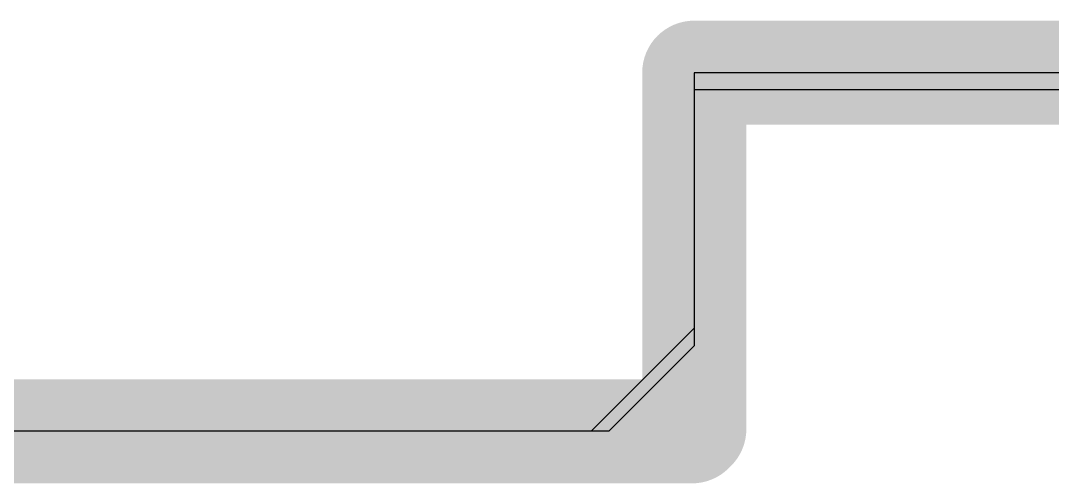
# Model space of a CAD drawing. Header units: millimetres. Extents: x 45 to 209, y 90 to 189.
# Drawn here: x 68.6 to 71.618, y 92.213 to 93.568 of the extents above; entities that cross this region are included whole.
import ezdxf

# ---------------------------------------------------------------- set-up
doc = ezdxf.new("R2010")
doc.units = ezdxf.units.MM
for name, color, linetype in [('BottomLayer', 5, 'Continuous'), ('Mechanical1', 6, 'Continuous'), ('TopLayer', 1, 'Continuous')]:
    doc.layers.add(name, color=color, linetype=linetype)

msp = doc.modelspace()

# ---------------------------------------------------------------- linework, layer by layer
at = {"layer": 'BottomLayer'}
for p, q in [((81.0572, 93.4156), (70.5707, 93.4156)), ((70.5707, 93.4156), (70.5707, 92.6676)), ((70.5707, 92.6676), (70.2686, 92.3657)), ((70.2686, 92.3657), (45.3072, 92.3723))]:
    msp.add_line(p, q, dxfattribs=at)
at = {"layer": 'Mechanical1', "const_width": 0.3048}
for points in [[(70.5707, 93.4156), (81.0572, 93.4156)], [(70.5707, 92.3723), (70.5707, 93.4156)], [(70.5707, 93.4156), (81.0572, 93.4156)], [(45.314, 92.3656), (70.5639, 92.3656)]]:
    msp.add_lwpolyline(points, dxfattribs=at)
at = {"layer": 'Mechanical1', "const_width": 0.1524}
for points in [[(70.4945, 93.4156, 1), (70.6469, 93.4156, 1)], [(70.4945, 93.4156, 1), (70.6469, 93.4156, 1)], [(70.4945, 93.4156, 1), (70.6469, 93.4156, 1)], [(70.4877, 92.3656, 1), (70.6401, 92.3656, 1)], [(70.4945, 92.3723, 1), (70.6469, 92.3723, 1)]]:
    msp.add_lwpolyline(points, format="xyb", close=True, dxfattribs=at)
at = {"layer": 'TopLayer'}
for p, q in [((81.0707, 93.3656), (70.5707, 93.3656)), ((70.5707, 93.3656), (70.5707, 92.6156)), ((70.5707, 92.6156), (70.3207, 92.3656)), ((70.3207, 92.3656), (64.0707, 92.3656))]:
    msp.add_line(p, q, dxfattribs=at)

doc.saveas('drawing.dxf')
